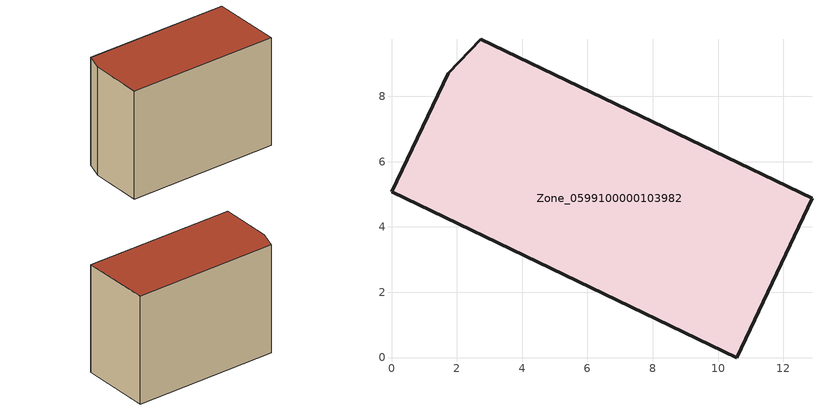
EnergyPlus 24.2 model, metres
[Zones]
Zone_0599100000103982
 floor ground (C_G): 1.75,8.71 2.73,9.74 12.88,4.88 10.57,0 0,5.08 z4.75
 wall outside (C_F): 10.57,0 12.88,4.88 2.73,9.74 1.75,8.71 0,5.08 10.57,0 z4.75:13.21
 roof outside (C_R): 2.73,9.74 1.75,8.71 0,5.08 10.57,0 12.88,4.88 z13.21
[BUILDING]
Pand.0599100000103982: North Axis=0; Terrain=City; Loads Convergence Tolerance Value=0.04; Temperature Convergence Tolerance Value=0.4; Solar Distribution=FullExterior; Maximum Number of Warmup Days=25; Minimum Number of Warmup Days=1
[Site:Location]
Rotterdam.The.Hague.AP_ZH_NLD Design_Conditions: Latitude=51.96; Longitude=4.45; Time Zone=1; Elevation=-4.5
[SITE:GROUNDTEMPERATURE:BUILDINGSURFACE]
18, 18, 18, 18, 18, 18, 18, 18, 18, 18, 18, 18
[MATERIAL] Thermal Absorptance=0.9; Solar Absorptance=0.7; Visible Absorptance=0.7
Name | Roughness | Thickness | Conductivity | Density | Specific Heat
G.TI.1992-2005 | MediumSmooth | 0.15 | 0.06 | 540 | 1210
F.TI.1992-2005 | Rough | 0.3 | 0.12 | 1920 | 840
R.TI.1992-2005 | MediumRough | 0.2 | 0.08 | 1500 | 1000
[CONSTRUCTION]
C_G: G.TI.1992-2005
C_F: F.TI.1992-2005
C_R: R.TI.1992-2005
[ZONE]
Zone_0599100000103982: Type=1; Multiplier=1; Ceiling Height=Autocalculate; Volume=Autocalculate; Floor Area=autocalculate; Part of Total Floor Area=Yes
[ZONEINFILTRATION:DESIGNFLOWRATE]
Infil_Zone_0599100000103982: Zone or ZoneList or Space or SpaceList=Zone_0599100000103982; Schedule=AlwaysOn; Design Flow Rate Calculation Method=Flow/Area; Flow Rate per Floor Area=0.0015; Constant Term Coefficient=1; Temperature Term Coefficient=0; Velocity Term Coefficient=0; Velocity Squared Term Coefficient=0
[HVACTEMPLATE:ZONE:IDEALLOADSAIRSYSTEM]
Zone_0599100000103982: Maximum Heating Supply Air Temperature=50; Minimum Cooling Supply Air Temperature=13; Maximum Heating Supply Air Humidity Ratio=0.0156; Minimum Cooling Supply Air Humidity Ratio=0.0077; Heating Limit=NoLimit; Cooling Limit=NoLimit; Dehumidification Control Type=ConstantSensibleHeatRatio; Cooling Sensible Heat Ratio=0.7; Dehumidification Setpoint=60; Humidification Control Type=None; Humidification Setpoint=30; Outdoor Air Method=None; Outdoor Air Flow Rate per Person=0.00944; Outdoor Air Flow Rate per Zone Floor Area=0; Outdoor Air Flow Rate per Zone=0; Demand Controlled Ventilation Type=None; Outdoor Air Economizer Type=NoEconomizer; Heat Recovery Type=None; Sensible Heat Recovery Effectiveness=0.7; Latent Heat Recovery Effectiveness=0.65
[ZONECONTROL:THERMOSTAT]
ThermostatControl_Zone_0599100000103982: Zone or ZoneList=Zone_0599100000103982; Control Type Schedule=DualSetpointControlType; Control 1=Thermostat_Zone_0599100000103982; Temperature Difference Between Cutout And Setpoint=0
[THERMOSTATSETPOINT:DUALSETPOINT]
Thermostat_Zone_0599100000103982: Heating Setpoint Temperature Schedule=HeatingSetpoint_Zone_0599100000103982; Cooling Setpoint Temperature Schedule=CoolingSetpoint_Zone_0599100000103982
[SCHEDULE:COMPACT]
HeatingSetpoint_Zone_0599100000103982: Through: 12/31, For: AllDays, Until: 24:00, 21
CoolingSetpoint_Zone_0599100000103982: Through: 12/31, For: AllDays, Until: 24:00, 24
DualSetpointControlType: Through: 12/31, For: AllDays, Until: 24:00, 4
AlwaysOn: Through: 12/31, For: AllDays, Until: 24:00, 1
